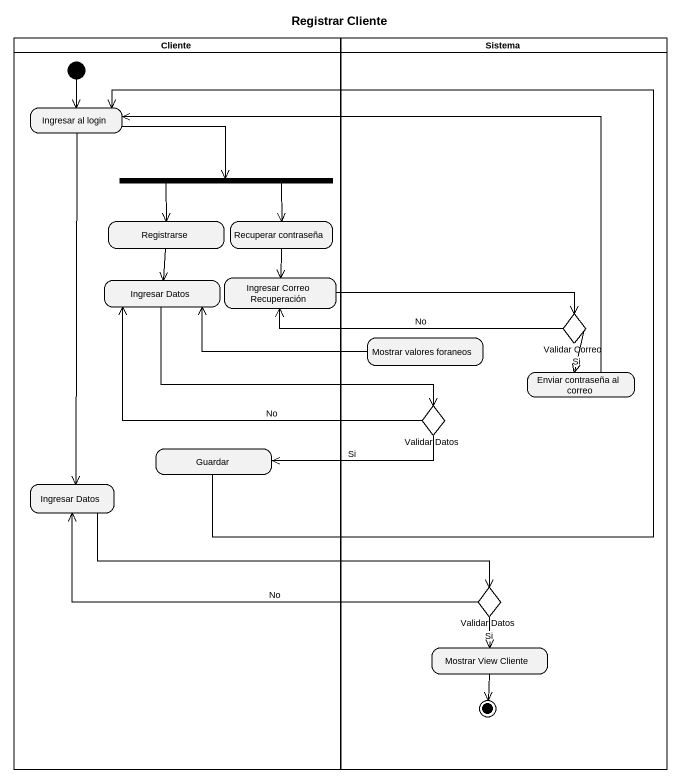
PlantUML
@startuml
title Registrar Cliente
hide empty description
state Cliente <<partition>> {
  state "Ingresar al login" as Ingresar_al_login
  state fork1 <<fork>>
  state Registrarse
  state "Recuperar contraseña" as Recuperar_contraseña
  state "Ingresar Datos" as Ingresar_Datos
  state "Ingresar Correo Recuperación" as Ingresar_Correo_Recuperación
  state Guardar
  state "Ingresar Datos" as Ingresar_Datos_2
  [*] --> Ingresar_al_login
}
state Sistema <<partition>> {
  state "Mostrar valores foraneos" as Mostrar_valores_foraneos
  state "Validar Correo" as Validar_Correo <<choice>>
  state "Enviar contraseña al correo" as Enviar_contraseña_al_correo
  state "Validar Datos" as Validar_Datos <<choice>>
  state "Validar Datos" as Validar_Datos_2 <<choice>>
  state "Mostrar View Cliente" as Mostrar_View_Cliente
  Mostrar_View_Cliente --> [*]
}
Ingresar_al_login -right-> fork1
Ingresar_al_login --> Ingresar_Datos_2
fork1 --> Registrarse
fork1 --> Recuperar_contraseña
Registrarse --> Ingresar_Datos
Recuperar_contraseña --> Ingresar_Correo_Recuperación
Ingresar_Datos -right-> Validar_Datos
Ingresar_Correo_Recuperación -right-> Validar_Correo
Mostrar_valores_foraneos -left-> Ingresar_Datos
Validar_Correo -left-> Ingresar_Correo_Recuperación : No
Validar_Correo --> Enviar_contraseña_al_correo : Si
Enviar_contraseña_al_correo -left-> Ingresar_al_login
Validar_Datos -left-> Ingresar_Datos : No
Validar_Datos -left-> Guardar : Si
Guardar -up-> Ingresar_al_login
Ingresar_Datos_2 -right-> Validar_Datos_2
Validar_Datos_2 -left-> Ingresar_Datos_2 : No
Validar_Datos_2 --> Mostrar_View_Cliente : Si
@enduml
